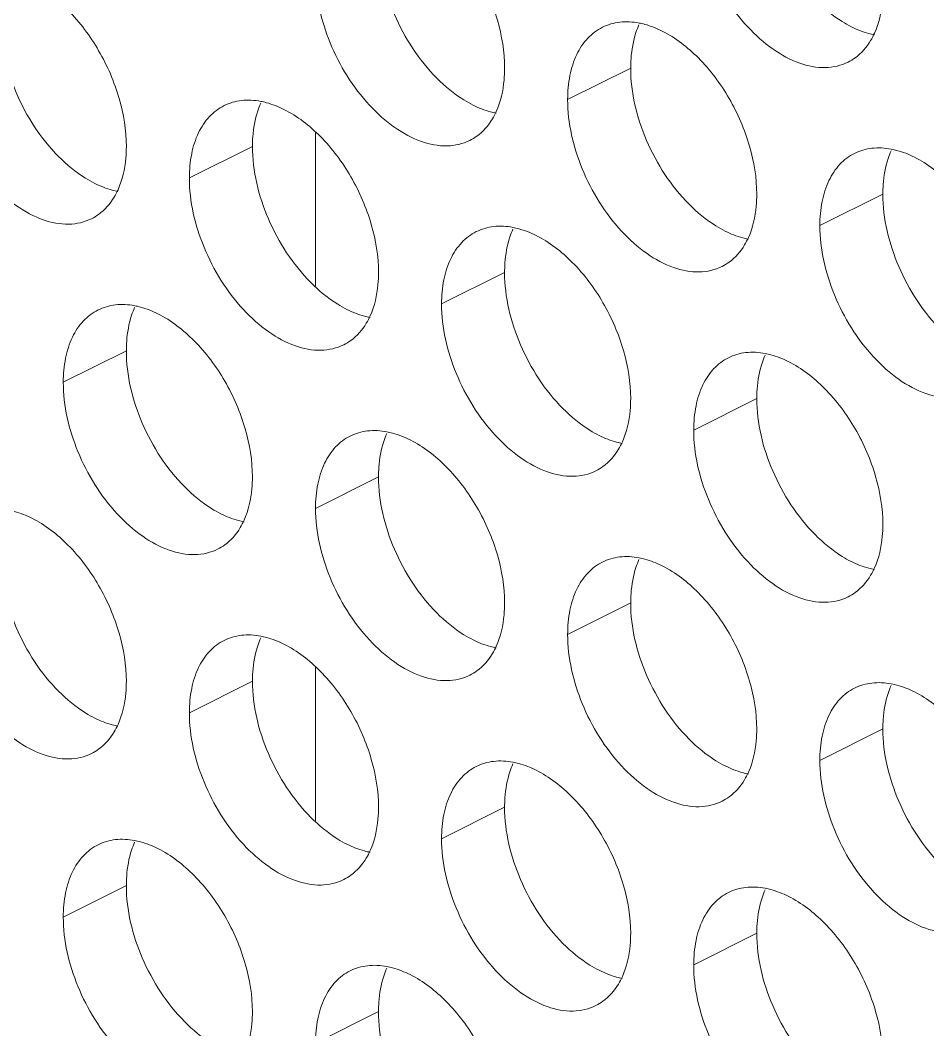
# Model space of a CAD drawing. Header units: millimetres. Extents: x 0 to 2524, y 0 to 1785.
# Drawn here: x 1816.08 to 1824.22, y 838.28 to 847.34 of the extents above; entities that cross this region are included whole.
import ezdxf

# ---------------------------------------------------------------- set-up
doc = ezdxf.new("R2010")
doc.units = ezdxf.units.MM
doc.header["$LTSCALE"] = 0.1
doc.layers.add('标注', color=251, linetype='Continuous', lineweight=9)

msp = doc.modelspace()

# ---------------------------------------------------------------- linework, layer by layer
at = {"layer": '标注'}
for p, q in [((1821.5588, 846.9113), (1820.9931, 846.6285)), ((1818.7303, 844.9552), (1818.7303, 846.3302)), ((1818.1647, 846.2084), (1817.599, 845.9255)), ((1823.8215, 845.7799), (1823.2558, 845.4971)), ((1820.4274, 845.077), (1819.8617, 844.7942)), ((1817.0333, 844.3741), (1816.4676, 844.0912)), ((1822.6901, 843.9456), (1822.1245, 843.6628)), ((1819.296, 843.2427), (1818.7303, 842.9598)), ((1821.5588, 842.1113), (1820.9931, 841.8285)), ((1818.7303, 840.1552), (1818.7303, 841.5302)), ((1818.1647, 841.4084), (1817.599, 841.1255)), ((1823.8215, 840.9799), (1823.2558, 840.6971)), ((1820.4274, 840.277), (1819.8617, 839.9942)), ((1817.0333, 839.5741), (1816.4676, 839.2912)), ((1822.6901, 839.1456), (1822.1245, 838.8628)), ((1819.296, 838.4427), (1818.7303, 838.1598))]:
    msp.add_line(p, q, dxfattribs=at)
for centre, radius, start, end in [((1822.3033, 847.0002), 0.734, 155.87957, 161.78032), ((1823.3072, 847.3708), 0.4532, 296.52559, 305.90341), ((1818.9092, 846.2973), 0.734, 155.87957, 161.78032), ((1819.9131, 846.6679), 0.4532, 296.52559, 305.90341), ((1824.566, 845.8689), 0.734, 155.87957, 161.78032), ((1816.519, 845.9649), 0.4532, 296.52559, 305.90341), ((1821.1719, 845.1659), 0.734, 155.87957, 161.78032), ((1822.1758, 845.5365), 0.4532, 296.52559, 305.90341), ((1817.7778, 844.463), 0.734, 155.87957, 161.78032), ((1818.7817, 844.8335), 0.4532, 296.52559, 305.90341), ((1823.4347, 844.0346), 0.734, 155.87957, 161.78032), ((1820.0405, 843.3316), 0.734, 155.87957, 161.78032), ((1821.0445, 843.7022), 0.4532, 296.52559, 305.90341), ((1817.6503, 842.9992), 0.4532, 296.52559, 305.90341), ((1822.3033, 842.2002), 0.734, 155.87957, 161.78032), ((1823.3072, 842.5708), 0.4532, 296.52559, 305.90341), ((1818.9092, 841.4973), 0.734, 155.87957, 161.78032), ((1819.9131, 841.8679), 0.4532, 296.52559, 305.90341), ((1824.566, 841.0689), 0.734, 155.87957, 161.78032), ((1816.519, 841.1649), 0.4532, 296.52559, 305.90341), ((1821.1719, 840.3659), 0.734, 155.87957, 161.78032), ((1822.1758, 840.7365), 0.4532, 296.52559, 305.90341), ((1817.7778, 839.663), 0.734, 155.87957, 161.78032), ((1818.7817, 840.0335), 0.4532, 296.52559, 305.90341), ((1823.4347, 839.2346), 0.734, 155.87957, 161.78032), ((1820.0405, 838.5316), 0.734, 155.87957, 161.78032), ((1821.0445, 838.9022), 0.4532, 296.52559, 305.90341)]:
    msp.add_arc(centre, radius, start, end, dxfattribs=at)
for points, knots in [([(1823.5096, 846.9653), (1823.447, 846.934), (1823.2971, 846.9001), (1823.0593, 846.9478), (1822.8209, 847.0785), (1822.5131, 847.356), (1822.2271, 847.8187), (1822.1245, 848.2511), (1822.1245, 848.4628)], [0, 0, 0, 0, 0.090718, 0.191742, 0.308104, 0.439279, 0.725532, 1, 1, 1, 1]), ([(1819.5789, 848.3748), (1819.6995, 848.3145), (1819.9301, 848.1341), (1820.1963, 847.7761), (1820.3774, 847.3573), (1820.4274, 847.0563), (1820.4274, 846.9113)], [0, 0, 0, 0, 0.229676, 0.488215, 0.753207, 1, 1, 1, 1]), ([(1819.8198, 846.8207), (1819.6583, 846.9834), (1819.4073, 847.3706), (1819.296, 847.8212), (1819.296, 848.0427)], [0, 0, 0, 0, 0.508684, 1, 1, 1, 1]), ([(1820.1155, 846.2623), (1820.0529, 846.2311), (1819.903, 846.1971), (1819.6652, 846.2449), (1819.4268, 846.3755), (1819.119, 846.6531), (1818.833, 847.1158), (1818.7303, 847.5482), (1818.7303, 847.7598)], [0, 0, 0, 0, 0.090718, 0.191742, 0.308104, 0.439279, 0.725532, 1, 1, 1, 1]), ([(1816.1848, 847.6719), (1816.3054, 847.6115), (1816.5359, 847.4312), (1816.8021, 847.0731), (1816.9833, 846.6544), (1817.0333, 846.3533), (1817.0333, 846.2084)], [0, 0, 0, 0, 0.229676, 0.488215, 0.753207, 1, 1, 1, 1]), ([(1823.8215, 847.6143), (1823.8215, 847.5786), (1823.8158, 847.4464), (1823.7866, 847.3138), (1823.7469, 847.2254)], [0, 0, 0, 0, 0.268874, 1, 1, 1, 1]), ([(1823.5387, 847.2821), (1823.5103, 847.2963), (1823.3923, 847.3628), (1823.2868, 847.4502), (1823.214, 847.5236)], [0, 0, 0, 0, 0.235002, 1, 1, 1, 1]), ([(1816.4257, 846.1177), (1816.2642, 846.2805), (1816.0132, 846.6676), (1815.9019, 847.1182), (1815.9019, 847.3397)], [0, 0, 0, 0, 0.508684, 1, 1, 1, 1]), ([(1821.305, 847.2775), (1821.3533, 847.3016), (1821.4634, 847.3333), (1821.5771, 847.3265), (1821.6339, 847.3156)], [0, 0, 0, 0, 0.482538, 1, 1, 1, 1]), ([(1821.6339, 847.3156), (1821.6511, 847.3123), (1821.7227, 847.2957), (1821.7916, 847.2684), (1821.8416, 847.2434)], [0, 0, 0, 0, 0.238696, 1, 1, 1, 1]), ([(1823.7464, 847.21), (1823.7292, 847.2132), (1823.6576, 847.2299), (1823.5887, 847.2571), (1823.5387, 847.2821)], [0, 0, 0, 0, 0.238696, 1, 1, 1, 1]), ([(1820.9931, 846.6285), (1820.9931, 846.7013), (1821.0051, 846.8403), (1821.0641, 847.0304), (1821.1635, 847.1826), (1821.2561, 847.2531), (1821.305, 847.2775)], [0, 0, 0, 0, 0.289235, 0.54966, 0.782932, 1, 1, 1, 1]), ([(1821.5588, 846.9113), (1821.5588, 846.9397), (1821.5625, 847.0472), (1821.5813, 847.1546), (1821.6061, 847.2297)], [0, 0, 0, 0, 0.264225, 1, 1, 1, 1]), ([(1821.8416, 847.2434), (1821.9623, 847.1831), (1822.1928, 847.0028), (1822.459, 846.6447), (1822.6401, 846.226), (1822.6901, 845.9249), (1822.6901, 845.7799)], [0, 0, 0, 0, 0.229676, 0.488215, 0.753207, 1, 1, 1, 1]), ([(1823.7469, 847.2254), (1823.7366, 847.2025), (1823.6933, 847.1185), (1823.6292, 847.0444), (1823.573, 847.0037)], [0, 0, 0, 0, 0.265525, 1, 1, 1, 1]), ([(1816.7214, 845.5594), (1816.6588, 845.5282), (1816.5089, 845.4942), (1816.2711, 845.542), (1816.0326, 845.6726), (1815.7249, 845.9501), (1815.4388, 846.4128), (1815.3362, 846.8452), (1815.3362, 847.0569)], [0, 0, 0, 0, 0.090718, 0.191742, 0.308104, 0.439279, 0.725532, 1, 1, 1, 1]), ([(1820.4274, 846.9113), (1820.4274, 846.8757), (1820.4217, 846.7434), (1820.3925, 846.6108), (1820.3528, 846.5224)], [0, 0, 0, 0, 0.268874, 1, 1, 1, 1]), ([(1822.0826, 845.6893), (1821.921, 845.8521), (1821.67, 846.2392), (1821.5588, 846.6898), (1821.5588, 846.9113)], [0, 0, 0, 0, 0.508684, 1, 1, 1, 1]), ([(1820.1446, 846.5792), (1820.1161, 846.5934), (1819.9982, 846.6599), (1819.8927, 846.7472), (1819.8198, 846.8207)], [0, 0, 0, 0, 0.235002, 1, 1, 1, 1]), ([(1817.599, 845.9255), (1817.599, 845.9984), (1817.611, 846.1373), (1817.67, 846.3275), (1817.7694, 846.4797), (1817.862, 846.5501), (1817.9109, 846.5745)], [0, 0, 0, 0, 0.289235, 0.54966, 0.782932, 1, 1, 1, 1]), ([(1817.9109, 846.5745), (1817.9592, 846.5986), (1818.0693, 846.6304), (1818.1829, 846.6236), (1818.2398, 846.6127)], [0, 0, 0, 0, 0.482538, 1, 1, 1, 1]), ([(1818.2398, 846.6127), (1818.257, 846.6094), (1818.3286, 846.5928), (1818.3975, 846.5655), (1818.4475, 846.5405)], [0, 0, 0, 0, 0.238696, 1, 1, 1, 1]), ([(1820.3523, 846.507), (1820.335, 846.5103), (1820.2635, 846.5269), (1820.1946, 846.5542), (1820.1446, 846.5792)], [0, 0, 0, 0, 0.238696, 1, 1, 1, 1]), ([(1822.3782, 845.131), (1822.3156, 845.0997), (1822.1657, 845.0658), (1821.9279, 845.1135), (1821.6895, 845.2442), (1821.3817, 845.5217), (1821.0957, 845.9844), (1820.9931, 846.4168), (1820.9931, 846.6285)], [0, 0, 0, 0, 0.090718, 0.191742, 0.308104, 0.439279, 0.725532, 1, 1, 1, 1]), ([(1818.1647, 846.2084), (1818.1647, 846.2368), (1818.1684, 846.3442), (1818.1872, 846.4517), (1818.212, 846.5268)], [0, 0, 0, 0, 0.264225, 1, 1, 1, 1]), ([(1818.4475, 846.5405), (1818.5682, 846.4802), (1818.7987, 846.2998), (1819.0649, 845.9417), (1819.246, 845.523), (1819.296, 845.2219), (1819.296, 845.077)], [0, 0, 0, 0, 0.229676, 0.488215, 0.753207, 1, 1, 1, 1]), ([(1820.3528, 846.5224), (1820.3425, 846.4996), (1820.2992, 846.4156), (1820.2351, 846.3414), (1820.1789, 846.3007)], [0, 0, 0, 0, 0.265525, 1, 1, 1, 1]), ([(1817.0333, 846.2084), (1817.0333, 846.1727), (1817.0276, 846.0405), (1816.9984, 845.9079), (1816.9587, 845.8195)], [0, 0, 0, 0, 0.268874, 1, 1, 1, 1]), ([(1818.6885, 844.9863), (1818.5269, 845.1491), (1818.2759, 845.5363), (1818.1647, 845.9869), (1818.1647, 846.2084)], [0, 0, 0, 0, 0.508684, 1, 1, 1, 1]), ([(1823.5677, 846.1461), (1823.6161, 846.1702), (1823.7261, 846.2019), (1823.8398, 846.1951), (1823.8967, 846.1842)], [0, 0, 0, 0, 0.482538, 1, 1, 1, 1]), ([(1816.7504, 845.8762), (1816.722, 845.8905), (1816.6041, 845.957), (1816.4986, 846.0443), (1816.4257, 846.1177)], [0, 0, 0, 0, 0.235002, 1, 1, 1, 1]), ([(1823.2558, 845.4971), (1823.2558, 845.57), (1823.2678, 845.7089), (1823.3269, 845.8991), (1823.4262, 846.0513), (1823.5188, 846.1217), (1823.5677, 846.1461)], [0, 0, 0, 0, 0.289235, 0.54966, 0.782932, 1, 1, 1, 1]), ([(1823.8967, 846.1842), (1823.9139, 846.181), (1823.9855, 846.1643), (1824.0544, 846.1371), (1824.1044, 846.1121)], [0, 0, 0, 0, 0.238696, 1, 1, 1, 1]), ([(1824.1044, 846.1121), (1824.225, 846.0517), (1824.4555, 845.8714), (1824.7217, 845.5133), (1824.9029, 845.0946), (1824.9529, 844.7935), (1824.9529, 844.6486)], [0, 0, 0, 0, 0.229676, 0.488215, 0.753207, 1, 1, 1, 1]), ([(1823.8215, 845.7799), (1823.8215, 845.8084), (1823.8252, 845.9158), (1823.844, 846.0232), (1823.8689, 846.0984)], [0, 0, 0, 0, 0.264225, 1, 1, 1, 1]), ([(1818.9841, 844.428), (1818.9215, 844.3968), (1818.7716, 844.3628), (1818.5338, 844.4106), (1818.2954, 844.5412), (1817.9876, 844.8188), (1817.7016, 845.2815), (1817.599, 845.7139), (1817.599, 845.9255)], [0, 0, 0, 0, 0.090718, 0.191742, 0.308104, 0.439279, 0.725532, 1, 1, 1, 1]), ([(1816.9581, 845.8041), (1816.9409, 845.8074), (1816.8694, 845.824), (1816.8004, 845.8512), (1816.7504, 845.8762)], [0, 0, 0, 0, 0.238696, 1, 1, 1, 1]), ([(1816.9587, 845.8195), (1816.9484, 845.7966), (1816.9051, 845.7126), (1816.841, 845.6385), (1816.7848, 845.5978)], [0, 0, 0, 0, 0.265525, 1, 1, 1, 1]), ([(1822.6901, 845.7799), (1822.6901, 845.7443), (1822.6845, 845.6121), (1822.6552, 845.4794), (1822.6155, 845.3911)], [0, 0, 0, 0, 0.268874, 1, 1, 1, 1]), ([(1824.3453, 844.5579), (1824.1838, 844.7207), (1823.9328, 845.1078), (1823.8215, 845.5584), (1823.8215, 845.7799)], [0, 0, 0, 0, 0.508684, 1, 1, 1, 1]), ([(1822.4073, 845.4478), (1822.3789, 845.462), (1822.261, 845.5285), (1822.1555, 845.6159), (1822.0826, 845.6893)], [0, 0, 0, 0, 0.235002, 1, 1, 1, 1]), ([(1820.1736, 845.4431), (1820.2219, 845.4672), (1820.332, 845.499), (1820.4457, 845.4922), (1820.5026, 845.4813)], [0, 0, 0, 0, 0.482538, 1, 1, 1, 1]), ([(1820.5026, 845.4813), (1820.5198, 845.478), (1820.5913, 845.4614), (1820.6602, 845.4341), (1820.7102, 845.4091)], [0, 0, 0, 0, 0.238696, 1, 1, 1, 1]), ([(1824.641, 843.9996), (1824.5784, 843.9684), (1824.4285, 843.9344), (1824.1907, 843.9822), (1823.9522, 844.1128), (1823.6445, 844.3903), (1823.3584, 844.853), (1823.2558, 845.2854), (1823.2558, 845.4971)], [0, 0, 0, 0, 0.090718, 0.191742, 0.308104, 0.439279, 0.725532, 1, 1, 1, 1]), ([(1819.8617, 844.7942), (1819.8617, 844.867), (1819.8737, 845.0059), (1819.9328, 845.1961), (1820.0321, 845.3483), (1820.1247, 845.4187), (1820.1736, 845.4431)], [0, 0, 0, 0, 0.289235, 0.54966, 0.782932, 1, 1, 1, 1]), ([(1820.4274, 845.077), (1820.4274, 845.1054), (1820.4311, 845.2129), (1820.4499, 845.3203), (1820.4747, 845.3954)], [0, 0, 0, 0, 0.264225, 1, 1, 1, 1]), ([(1820.7102, 845.4091), (1820.8309, 845.3488), (1821.0614, 845.1684), (1821.3276, 844.8104), (1821.5088, 844.3916), (1821.5588, 844.0906), (1821.5588, 843.9456)], [0, 0, 0, 0, 0.229676, 0.488215, 0.753207, 1, 1, 1, 1]), ([(1822.615, 845.3756), (1822.5978, 845.3789), (1822.5262, 845.3955), (1822.4573, 845.4228), (1822.4073, 845.4478)], [0, 0, 0, 0, 0.238696, 1, 1, 1, 1]), ([(1822.6155, 845.3911), (1822.6052, 845.3682), (1822.562, 845.2842), (1822.4978, 845.2101), (1822.4416, 845.1694)], [0, 0, 0, 0, 0.265525, 1, 1, 1, 1]), ([(1819.296, 845.077), (1819.296, 845.0414), (1819.2903, 844.9091), (1819.2611, 844.7765), (1819.2214, 844.6881)], [0, 0, 0, 0, 0.268874, 1, 1, 1, 1]), ([(1820.9512, 843.855), (1820.7896, 844.0177), (1820.5386, 844.4049), (1820.4274, 844.8555), (1820.4274, 845.077)], [0, 0, 0, 0, 0.508684, 1, 1, 1, 1]), ([(1819.0132, 844.7449), (1818.9848, 844.7591), (1818.8668, 844.8256), (1818.7614, 844.9129), (1818.6885, 844.9863)], [0, 0, 0, 0, 0.235002, 1, 1, 1, 1]), ([(1816.7795, 844.7402), (1816.8278, 844.7643), (1816.9379, 844.7961), (1817.0516, 844.7892), (1817.1084, 844.7784)], [0, 0, 0, 0, 0.482538, 1, 1, 1, 1]), ([(1817.1084, 844.7784), (1817.1257, 844.7751), (1817.1972, 844.7585), (1817.2661, 844.7312), (1817.3161, 844.7062)], [0, 0, 0, 0, 0.238696, 1, 1, 1, 1]), ([(1819.2209, 844.6727), (1819.2037, 844.676), (1819.1321, 844.6926), (1819.0632, 844.7199), (1819.0132, 844.7449)], [0, 0, 0, 0, 0.238696, 1, 1, 1, 1]), ([(1821.2469, 843.2966), (1821.1843, 843.2654), (1821.0343, 843.2314), (1820.7965, 843.2792), (1820.5581, 843.4098), (1820.2503, 843.6874), (1819.9643, 844.1501), (1819.8617, 844.5825), (1819.8617, 844.7942)], [0, 0, 0, 0, 0.090718, 0.191742, 0.308104, 0.439279, 0.725532, 1, 1, 1, 1]), ([(1816.4676, 844.0912), (1816.4676, 844.1641), (1816.4796, 844.303), (1816.5386, 844.4932), (1816.638, 844.6454), (1816.7306, 844.7158), (1816.7795, 844.7402)], [0, 0, 0, 0, 0.289235, 0.54966, 0.782932, 1, 1, 1, 1]), ([(1817.0333, 844.3741), (1817.0333, 844.4025), (1817.037, 844.5099), (1817.0558, 844.6173), (1817.0806, 844.6925)], [0, 0, 0, 0, 0.264225, 1, 1, 1, 1]), ([(1817.3161, 844.7062), (1817.4368, 844.6459), (1817.6673, 844.4655), (1817.9335, 844.1074), (1818.1146, 843.6887), (1818.1647, 843.3876), (1818.1647, 843.2427)], [0, 0, 0, 0, 0.229676, 0.488215, 0.753207, 1, 1, 1, 1]), ([(1819.2214, 844.6881), (1819.2111, 844.6652), (1819.1679, 844.5813), (1819.1037, 844.5071), (1819.0475, 844.4664)], [0, 0, 0, 0, 0.265525, 1, 1, 1, 1]), ([(1817.5571, 843.152), (1817.3955, 843.3148), (1817.1445, 843.702), (1817.0333, 844.1525), (1817.0333, 844.3741)], [0, 0, 0, 0, 0.508684, 1, 1, 1, 1]), ([(1822.1245, 843.6628), (1822.1245, 843.7356), (1822.1365, 843.8746), (1822.1955, 844.0647), (1822.2949, 844.217), (1822.3874, 844.2874), (1822.4364, 844.3118)], [0, 0, 0, 0, 0.289235, 0.54966, 0.782932, 1, 1, 1, 1]), ([(1822.4364, 844.3118), (1822.4847, 844.3359), (1822.5948, 844.3676), (1822.7084, 844.3608), (1822.7653, 844.3499)], [0, 0, 0, 0, 0.482538, 1, 1, 1, 1]), ([(1822.7653, 844.3499), (1822.7825, 844.3466), (1822.8541, 844.33), (1822.923, 844.3028), (1822.973, 844.2778)], [0, 0, 0, 0, 0.238696, 1, 1, 1, 1]), ([(1822.6901, 843.9456), (1822.6901, 843.974), (1822.6938, 844.0815), (1822.7126, 844.1889), (1822.7375, 844.264)], [0, 0, 0, 0, 0.264225, 1, 1, 1, 1]), ([(1822.973, 844.2778), (1823.0936, 844.2174), (1823.3242, 844.0371), (1823.5904, 843.679), (1823.7715, 843.2603), (1823.8215, 842.9592), (1823.8215, 842.8143)], [0, 0, 0, 0, 0.229676, 0.488215, 0.753207, 1, 1, 1, 1]), ([(1817.8528, 842.5937), (1817.7902, 842.5625), (1817.6402, 842.5285), (1817.4024, 842.5763), (1817.164, 842.7069), (1816.8562, 842.9845), (1816.5702, 843.4472), (1816.4676, 843.8796), (1816.4676, 844.0912)], [0, 0, 0, 0, 0.090718, 0.191742, 0.308104, 0.439279, 0.725532, 1, 1, 1, 1]), ([(1821.5588, 843.9456), (1821.5588, 843.91), (1821.5531, 843.7778), (1821.5239, 843.6451), (1821.4842, 843.5568)], [0, 0, 0, 0, 0.268874, 1, 1, 1, 1]), ([(1823.214, 842.7236), (1823.0524, 842.8864), (1822.8014, 843.2735), (1822.6901, 843.7241), (1822.6901, 843.9456)], [0, 0, 0, 0, 0.508684, 1, 1, 1, 1]), ([(1821.2759, 843.6135), (1821.2475, 843.6277), (1821.1296, 843.6942), (1821.0241, 843.7816), (1820.9512, 843.855)], [0, 0, 0, 0, 0.235002, 1, 1, 1, 1]), ([(1819.0423, 843.6088), (1819.0906, 843.6329), (1819.2006, 843.6647), (1819.3143, 843.6579), (1819.3712, 843.647)], [0, 0, 0, 0, 0.482538, 1, 1, 1, 1]), ([(1823.5096, 842.1653), (1823.447, 842.134), (1823.2971, 842.1001), (1823.0593, 842.1478), (1822.8209, 842.2785), (1822.5131, 842.556), (1822.2271, 843.0187), (1822.1245, 843.4511), (1822.1245, 843.6628)], [0, 0, 0, 0, 0.090718, 0.191742, 0.308104, 0.439279, 0.725532, 1, 1, 1, 1]), ([(1818.7303, 842.9598), (1818.7303, 843.0327), (1818.7424, 843.1716), (1818.8014, 843.3618), (1818.9008, 843.514), (1818.9933, 843.5844), (1819.0423, 843.6088)], [0, 0, 0, 0, 0.289235, 0.54966, 0.782932, 1, 1, 1, 1]), ([(1819.3712, 843.647), (1819.3884, 843.6437), (1819.46, 843.6271), (1819.5289, 843.5998), (1819.5789, 843.5748)], [0, 0, 0, 0, 0.238696, 1, 1, 1, 1]), ([(1819.5789, 843.5748), (1819.6995, 843.5145), (1819.9301, 843.3341), (1820.1963, 842.9761), (1820.3774, 842.5573), (1820.4274, 842.2563), (1820.4274, 842.1113)], [0, 0, 0, 0, 0.229676, 0.488215, 0.753207, 1, 1, 1, 1]), ([(1821.4836, 843.5413), (1821.4664, 843.5446), (1821.3948, 843.5612), (1821.3259, 843.5885), (1821.2759, 843.6135)], [0, 0, 0, 0, 0.238696, 1, 1, 1, 1]), ([(1819.296, 843.2427), (1819.296, 843.2711), (1819.2997, 843.3786), (1819.3185, 843.486), (1819.3434, 843.5611)], [0, 0, 0, 0, 0.264225, 1, 1, 1, 1]), ([(1821.4842, 843.5568), (1821.4739, 843.5339), (1821.4306, 843.4499), (1821.3665, 843.3758), (1821.3102, 843.335)], [0, 0, 0, 0, 0.265525, 1, 1, 1, 1]), ([(1818.1647, 843.2427), (1818.1647, 843.2071), (1818.159, 843.0748), (1818.1297, 842.9422), (1818.09, 842.8538)], [0, 0, 0, 0, 0.268874, 1, 1, 1, 1]), ([(1819.8198, 842.0207), (1819.6583, 842.1834), (1819.4073, 842.5706), (1819.296, 843.0212), (1819.296, 843.2427)], [0, 0, 0, 0, 0.508684, 1, 1, 1, 1]), ([(1817.8818, 842.9106), (1817.8534, 842.9248), (1817.7355, 842.9913), (1817.63, 843.0786), (1817.5571, 843.152)], [0, 0, 0, 0, 0.235002, 1, 1, 1, 1]), ([(1815.9771, 842.944), (1815.9943, 842.9408), (1816.0659, 842.9241), (1816.1348, 842.8969), (1816.1848, 842.8719)], [0, 0, 0, 0, 0.238696, 1, 1, 1, 1]), ([(1820.1155, 841.4623), (1820.0529, 841.4311), (1819.903, 841.3971), (1819.6652, 841.4449), (1819.4268, 841.5755), (1819.119, 841.8531), (1818.833, 842.3158), (1818.7303, 842.7482), (1818.7303, 842.9598)], [0, 0, 0, 0, 0.090718, 0.191742, 0.308104, 0.439279, 0.725532, 1, 1, 1, 1]), ([(1816.1848, 842.8719), (1816.3054, 842.8115), (1816.5359, 842.6312), (1816.8021, 842.2731), (1816.9833, 841.8544), (1817.0333, 841.5533), (1817.0333, 841.4084)], [0, 0, 0, 0, 0.229676, 0.488215, 0.753207, 1, 1, 1, 1]), ([(1818.0895, 842.8384), (1818.0723, 842.8417), (1818.0007, 842.8583), (1817.9318, 842.8856), (1817.8818, 842.9106)], [0, 0, 0, 0, 0.238696, 1, 1, 1, 1]), ([(1818.09, 842.8538), (1818.0798, 842.8309), (1818.0365, 842.7469), (1817.9724, 842.6728), (1817.9161, 842.6321)], [0, 0, 0, 0, 0.265525, 1, 1, 1, 1]), ([(1823.8215, 842.8143), (1823.8215, 842.7786), (1823.8158, 842.6464), (1823.7866, 842.5138), (1823.7469, 842.4254)], [0, 0, 0, 0, 0.268874, 1, 1, 1, 1]), ([(1823.5387, 842.4821), (1823.5103, 842.4963), (1823.3923, 842.5628), (1823.2868, 842.6502), (1823.214, 842.7236)], [0, 0, 0, 0, 0.235002, 1, 1, 1, 1]), ([(1816.4257, 841.3177), (1816.2642, 841.4805), (1816.0132, 841.8676), (1815.9019, 842.3182), (1815.9019, 842.5397)], [0, 0, 0, 0, 0.508684, 1, 1, 1, 1]), ([(1821.305, 842.4775), (1821.3533, 842.5016), (1821.4634, 842.5333), (1821.5771, 842.5265), (1821.6339, 842.5156)], [0, 0, 0, 0, 0.482538, 1, 1, 1, 1]), ([(1821.6339, 842.5156), (1821.6511, 842.5123), (1821.7227, 842.4957), (1821.7916, 842.4684), (1821.8416, 842.4434)], [0, 0, 0, 0, 0.238696, 1, 1, 1, 1]), ([(1823.7464, 842.41), (1823.7292, 842.4132), (1823.6576, 842.4299), (1823.5887, 842.4571), (1823.5387, 842.4821)], [0, 0, 0, 0, 0.238696, 1, 1, 1, 1]), ([(1820.9931, 841.8285), (1820.9931, 841.9013), (1821.0051, 842.0403), (1821.0641, 842.2304), (1821.1635, 842.3826), (1821.2561, 842.4531), (1821.305, 842.4775)], [0, 0, 0, 0, 0.289235, 0.54966, 0.782932, 1, 1, 1, 1]), ([(1821.5588, 842.1113), (1821.5588, 842.1397), (1821.5625, 842.2472), (1821.5813, 842.3546), (1821.6061, 842.4297)], [0, 0, 0, 0, 0.264225, 1, 1, 1, 1]), ([(1821.8416, 842.4434), (1821.9623, 842.3831), (1822.1928, 842.2028), (1822.459, 841.8447), (1822.6401, 841.426), (1822.6901, 841.1249), (1822.6901, 840.9799)], [0, 0, 0, 0, 0.229676, 0.488215, 0.753207, 1, 1, 1, 1]), ([(1823.7469, 842.4254), (1823.7366, 842.4025), (1823.6933, 842.3185), (1823.6292, 842.2444), (1823.573, 842.2037)], [0, 0, 0, 0, 0.265525, 1, 1, 1, 1]), ([(1816.7214, 840.7594), (1816.6588, 840.7282), (1816.5089, 840.6942), (1816.2711, 840.742), (1816.0326, 840.8726), (1815.7249, 841.1501), (1815.4388, 841.6128), (1815.3362, 842.0452), (1815.3362, 842.2569)], [0, 0, 0, 0, 0.090718, 0.191742, 0.308104, 0.439279, 0.725532, 1, 1, 1, 1]), ([(1820.4274, 842.1113), (1820.4274, 842.0757), (1820.4217, 841.9434), (1820.3925, 841.8108), (1820.3528, 841.7224)], [0, 0, 0, 0, 0.268874, 1, 1, 1, 1]), ([(1822.0826, 840.8893), (1821.921, 841.0521), (1821.67, 841.4392), (1821.5588, 841.8898), (1821.5588, 842.1113)], [0, 0, 0, 0, 0.508684, 1, 1, 1, 1]), ([(1820.1446, 841.7792), (1820.1161, 841.7934), (1819.9982, 841.8599), (1819.8927, 841.9472), (1819.8198, 842.0207)], [0, 0, 0, 0, 0.235002, 1, 1, 1, 1]), ([(1817.599, 841.1255), (1817.599, 841.1984), (1817.611, 841.3373), (1817.67, 841.5275), (1817.7694, 841.6797), (1817.862, 841.7501), (1817.9109, 841.7745)], [0, 0, 0, 0, 0.289235, 0.54966, 0.782932, 1, 1, 1, 1]), ([(1817.9109, 841.7745), (1817.9592, 841.7986), (1818.0693, 841.8304), (1818.1829, 841.8236), (1818.2398, 841.8127)], [0, 0, 0, 0, 0.482538, 1, 1, 1, 1]), ([(1818.2398, 841.8127), (1818.257, 841.8094), (1818.3286, 841.7928), (1818.3975, 841.7655), (1818.4475, 841.7405)], [0, 0, 0, 0, 0.238696, 1, 1, 1, 1]), ([(1820.3523, 841.707), (1820.335, 841.7103), (1820.2635, 841.7269), (1820.1946, 841.7542), (1820.1446, 841.7792)], [0, 0, 0, 0, 0.238696, 1, 1, 1, 1]), ([(1822.3782, 840.331), (1822.3156, 840.2997), (1822.1657, 840.2658), (1821.9279, 840.3135), (1821.6895, 840.4442), (1821.3817, 840.7217), (1821.0957, 841.1844), (1820.9931, 841.6168), (1820.9931, 841.8285)], [0, 0, 0, 0, 0.090718, 0.191742, 0.308104, 0.439279, 0.725532, 1, 1, 1, 1]), ([(1818.1647, 841.4084), (1818.1647, 841.4368), (1818.1684, 841.5442), (1818.1872, 841.6517), (1818.212, 841.7268)], [0, 0, 0, 0, 0.264225, 1, 1, 1, 1]), ([(1818.4475, 841.7405), (1818.5682, 841.6802), (1818.7987, 841.4998), (1819.0649, 841.1417), (1819.246, 840.723), (1819.296, 840.4219), (1819.296, 840.277)], [0, 0, 0, 0, 0.229676, 0.488215, 0.753207, 1, 1, 1, 1]), ([(1820.3528, 841.7224), (1820.3425, 841.6996), (1820.2992, 841.6156), (1820.2351, 841.5414), (1820.1789, 841.5007)], [0, 0, 0, 0, 0.265525, 1, 1, 1, 1]), ([(1817.0333, 841.4084), (1817.0333, 841.3727), (1817.0276, 841.2405), (1816.9984, 841.1079), (1816.9587, 841.0195)], [0, 0, 0, 0, 0.268874, 1, 1, 1, 1]), ([(1818.6885, 840.1863), (1818.5269, 840.3491), (1818.2759, 840.7363), (1818.1647, 841.1869), (1818.1647, 841.4084)], [0, 0, 0, 0, 0.508684, 1, 1, 1, 1]), ([(1823.5677, 841.3461), (1823.6161, 841.3702), (1823.7261, 841.4019), (1823.8398, 841.3951), (1823.8967, 841.3842)], [0, 0, 0, 0, 0.482538, 1, 1, 1, 1]), ([(1816.7504, 841.0762), (1816.722, 841.0905), (1816.6041, 841.157), (1816.4986, 841.2443), (1816.4257, 841.3177)], [0, 0, 0, 0, 0.235002, 1, 1, 1, 1]), ([(1823.2558, 840.6971), (1823.2558, 840.77), (1823.2678, 840.9089), (1823.3269, 841.0991), (1823.4262, 841.2513), (1823.5188, 841.3217), (1823.5677, 841.3461)], [0, 0, 0, 0, 0.289235, 0.54966, 0.782932, 1, 1, 1, 1]), ([(1823.8967, 841.3842), (1823.9139, 841.381), (1823.9855, 841.3643), (1824.0544, 841.3371), (1824.1044, 841.3121)], [0, 0, 0, 0, 0.238696, 1, 1, 1, 1]), ([(1824.1044, 841.3121), (1824.225, 841.2517), (1824.4555, 841.0714), (1824.7217, 840.7133), (1824.9029, 840.2946), (1824.9529, 839.9935), (1824.9529, 839.8486)], [0, 0, 0, 0, 0.229676, 0.488215, 0.753207, 1, 1, 1, 1]), ([(1823.8215, 840.9799), (1823.8215, 841.0084), (1823.8252, 841.1158), (1823.844, 841.2232), (1823.8689, 841.2984)], [0, 0, 0, 0, 0.264225, 1, 1, 1, 1]), ([(1818.9841, 839.628), (1818.9215, 839.5968), (1818.7716, 839.5628), (1818.5338, 839.6106), (1818.2954, 839.7412), (1817.9876, 840.0188), (1817.7016, 840.4815), (1817.599, 840.9139), (1817.599, 841.1255)], [0, 0, 0, 0, 0.090718, 0.191742, 0.308104, 0.439279, 0.725532, 1, 1, 1, 1]), ([(1816.9581, 841.0041), (1816.9409, 841.0074), (1816.8694, 841.024), (1816.8004, 841.0512), (1816.7504, 841.0762)], [0, 0, 0, 0, 0.238696, 1, 1, 1, 1]), ([(1816.9587, 841.0195), (1816.9484, 840.9966), (1816.9051, 840.9126), (1816.841, 840.8385), (1816.7848, 840.7978)], [0, 0, 0, 0, 0.265525, 1, 1, 1, 1]), ([(1822.6901, 840.9799), (1822.6901, 840.9443), (1822.6845, 840.8121), (1822.6552, 840.6794), (1822.6155, 840.5911)], [0, 0, 0, 0, 0.268874, 1, 1, 1, 1]), ([(1824.3453, 839.7579), (1824.1838, 839.9207), (1823.9328, 840.3078), (1823.8215, 840.7584), (1823.8215, 840.9799)], [0, 0, 0, 0, 0.508684, 1, 1, 1, 1]), ([(1822.4073, 840.6478), (1822.3789, 840.662), (1822.261, 840.7285), (1822.1555, 840.8159), (1822.0826, 840.8893)], [0, 0, 0, 0, 0.235002, 1, 1, 1, 1]), ([(1820.1736, 840.6431), (1820.2219, 840.6672), (1820.332, 840.699), (1820.4457, 840.6922), (1820.5026, 840.6813)], [0, 0, 0, 0, 0.482538, 1, 1, 1, 1]), ([(1820.5026, 840.6813), (1820.5198, 840.678), (1820.5913, 840.6614), (1820.6602, 840.6341), (1820.7102, 840.6091)], [0, 0, 0, 0, 0.238696, 1, 1, 1, 1]), ([(1824.641, 839.1996), (1824.5784, 839.1684), (1824.4285, 839.1344), (1824.1907, 839.1822), (1823.9522, 839.3128), (1823.6445, 839.5903), (1823.3584, 840.053), (1823.2558, 840.4854), (1823.2558, 840.6971)], [0, 0, 0, 0, 0.090718, 0.191742, 0.308104, 0.439279, 0.725532, 1, 1, 1, 1]), ([(1819.8617, 839.9942), (1819.8617, 840.067), (1819.8737, 840.2059), (1819.9328, 840.3961), (1820.0321, 840.5483), (1820.1247, 840.6187), (1820.1736, 840.6431)], [0, 0, 0, 0, 0.289235, 0.54966, 0.782932, 1, 1, 1, 1]), ([(1820.4274, 840.277), (1820.4274, 840.3054), (1820.4311, 840.4129), (1820.4499, 840.5203), (1820.4747, 840.5954)], [0, 0, 0, 0, 0.264225, 1, 1, 1, 1]), ([(1820.7102, 840.6091), (1820.8309, 840.5488), (1821.0614, 840.3684), (1821.3276, 840.0104), (1821.5088, 839.5916), (1821.5588, 839.2906), (1821.5588, 839.1456)], [0, 0, 0, 0, 0.229676, 0.488215, 0.753207, 1, 1, 1, 1]), ([(1822.615, 840.5756), (1822.5978, 840.5789), (1822.5262, 840.5955), (1822.4573, 840.6228), (1822.4073, 840.6478)], [0, 0, 0, 0, 0.238696, 1, 1, 1, 1]), ([(1822.6155, 840.5911), (1822.6052, 840.5682), (1822.562, 840.4842), (1822.4978, 840.4101), (1822.4416, 840.3694)], [0, 0, 0, 0, 0.265525, 1, 1, 1, 1]), ([(1819.296, 840.277), (1819.296, 840.2414), (1819.2903, 840.1091), (1819.2611, 839.9765), (1819.2214, 839.8881)], [0, 0, 0, 0, 0.268874, 1, 1, 1, 1]), ([(1820.9512, 839.055), (1820.7896, 839.2177), (1820.5386, 839.6049), (1820.4274, 840.0555), (1820.4274, 840.277)], [0, 0, 0, 0, 0.508684, 1, 1, 1, 1]), ([(1819.0132, 839.9449), (1818.9848, 839.9591), (1818.8668, 840.0256), (1818.7614, 840.1129), (1818.6885, 840.1863)], [0, 0, 0, 0, 0.235002, 1, 1, 1, 1]), ([(1816.7795, 839.9402), (1816.8278, 839.9643), (1816.9379, 839.9961), (1817.0516, 839.9892), (1817.1084, 839.9784)], [0, 0, 0, 0, 0.482538, 1, 1, 1, 1]), ([(1817.1084, 839.9784), (1817.1257, 839.9751), (1817.1972, 839.9585), (1817.2661, 839.9312), (1817.3161, 839.9062)], [0, 0, 0, 0, 0.238696, 1, 1, 1, 1]), ([(1819.2209, 839.8727), (1819.2037, 839.876), (1819.1321, 839.8926), (1819.0632, 839.9199), (1819.0132, 839.9449)], [0, 0, 0, 0, 0.238696, 1, 1, 1, 1]), ([(1821.2469, 838.4966), (1821.1843, 838.4654), (1821.0343, 838.4314), (1820.7965, 838.4792), (1820.5581, 838.6098), (1820.2503, 838.8874), (1819.9643, 839.3501), (1819.8617, 839.7825), (1819.8617, 839.9942)], [0, 0, 0, 0, 0.090718, 0.191742, 0.308104, 0.439279, 0.725532, 1, 1, 1, 1]), ([(1816.4676, 839.2912), (1816.4676, 839.3641), (1816.4796, 839.503), (1816.5386, 839.6932), (1816.638, 839.8454), (1816.7306, 839.9158), (1816.7795, 839.9402)], [0, 0, 0, 0, 0.289235, 0.54966, 0.782932, 1, 1, 1, 1]), ([(1817.0333, 839.5741), (1817.0333, 839.6025), (1817.037, 839.7099), (1817.0558, 839.8173), (1817.0806, 839.8925)], [0, 0, 0, 0, 0.264225, 1, 1, 1, 1]), ([(1817.3161, 839.9062), (1817.4368, 839.8459), (1817.6673, 839.6655), (1817.9335, 839.3074), (1818.1146, 838.8887), (1818.1647, 838.5876), (1818.1647, 838.4427)], [0, 0, 0, 0, 0.229676, 0.488215, 0.753207, 1, 1, 1, 1]), ([(1819.2214, 839.8881), (1819.2111, 839.8652), (1819.1679, 839.7813), (1819.1037, 839.7071), (1819.0475, 839.6664)], [0, 0, 0, 0, 0.265525, 1, 1, 1, 1]), ([(1817.5571, 838.352), (1817.3955, 838.5148), (1817.1445, 838.902), (1817.0333, 839.3525), (1817.0333, 839.5741)], [0, 0, 0, 0, 0.508684, 1, 1, 1, 1]), ([(1822.1245, 838.8628), (1822.1245, 838.9356), (1822.1365, 839.0746), (1822.1955, 839.2647), (1822.2949, 839.417), (1822.3874, 839.4874), (1822.4364, 839.5118)], [0, 0, 0, 0, 0.289235, 0.54966, 0.782932, 1, 1, 1, 1]), ([(1822.4364, 839.5118), (1822.4847, 839.5359), (1822.5948, 839.5676), (1822.7084, 839.5608), (1822.7653, 839.5499)], [0, 0, 0, 0, 0.482538, 1, 1, 1, 1]), ([(1822.7653, 839.5499), (1822.7825, 839.5466), (1822.8541, 839.53), (1822.923, 839.5028), (1822.973, 839.4778)], [0, 0, 0, 0, 0.238696, 1, 1, 1, 1]), ([(1822.6901, 839.1456), (1822.6901, 839.174), (1822.6938, 839.2815), (1822.7126, 839.3889), (1822.7375, 839.464)], [0, 0, 0, 0, 0.264225, 1, 1, 1, 1]), ([(1822.973, 839.4778), (1823.0936, 839.4174), (1823.3242, 839.2371), (1823.5904, 838.879), (1823.7715, 838.4603), (1823.8215, 838.1592), (1823.8215, 838.0143)], [0, 0, 0, 0, 0.229676, 0.488215, 0.753207, 1, 1, 1, 1]), ([(1817.8528, 837.7937), (1817.7902, 837.7625), (1817.6402, 837.7285), (1817.4024, 837.7763), (1817.164, 837.9069), (1816.8562, 838.1845), (1816.5702, 838.6472), (1816.4676, 839.0796), (1816.4676, 839.2912)], [0, 0, 0, 0, 0.090718, 0.191742, 0.308104, 0.439279, 0.725532, 1, 1, 1, 1]), ([(1821.5588, 839.1456), (1821.5588, 839.11), (1821.5531, 838.9778), (1821.5239, 838.8451), (1821.4842, 838.7568)], [0, 0, 0, 0, 0.268874, 1, 1, 1, 1]), ([(1823.214, 837.9236), (1823.0524, 838.0864), (1822.8014, 838.4735), (1822.6901, 838.9241), (1822.6901, 839.1456)], [0, 0, 0, 0, 0.508684, 1, 1, 1, 1]), ([(1821.2759, 838.8135), (1821.2475, 838.8277), (1821.1296, 838.8942), (1821.0241, 838.9816), (1820.9512, 839.055)], [0, 0, 0, 0, 0.235002, 1, 1, 1, 1]), ([(1819.0423, 838.8088), (1819.0906, 838.8329), (1819.2006, 838.8647), (1819.3143, 838.8579), (1819.3712, 838.847)], [0, 0, 0, 0, 0.482538, 1, 1, 1, 1]), ([(1823.5096, 837.3653), (1823.447, 837.334), (1823.2971, 837.3001), (1823.0593, 837.3478), (1822.8209, 837.4785), (1822.5131, 837.756), (1822.2271, 838.2187), (1822.1245, 838.6511), (1822.1245, 838.8628)], [0, 0, 0, 0, 0.090718, 0.191742, 0.308104, 0.439279, 0.725532, 1, 1, 1, 1]), ([(1818.7303, 838.1598), (1818.7303, 838.2327), (1818.7424, 838.3716), (1818.8014, 838.5618), (1818.9008, 838.714), (1818.9933, 838.7844), (1819.0423, 838.8088)], [0, 0, 0, 0, 0.289235, 0.54966, 0.782932, 1, 1, 1, 1]), ([(1819.3712, 838.847), (1819.3884, 838.8437), (1819.46, 838.8271), (1819.5289, 838.7998), (1819.5789, 838.7748)], [0, 0, 0, 0, 0.238696, 1, 1, 1, 1]), ([(1819.5789, 838.7748), (1819.6995, 838.7145), (1819.9301, 838.5341), (1820.1963, 838.1761), (1820.3774, 837.7573), (1820.4274, 837.4563), (1820.4274, 837.3113)], [0, 0, 0, 0, 0.229676, 0.488215, 0.753207, 1, 1, 1, 1]), ([(1821.4836, 838.7413), (1821.4664, 838.7446), (1821.3948, 838.7612), (1821.3259, 838.7885), (1821.2759, 838.8135)], [0, 0, 0, 0, 0.238696, 1, 1, 1, 1]), ([(1819.296, 838.4427), (1819.296, 838.4711), (1819.2997, 838.5786), (1819.3185, 838.686), (1819.3434, 838.7611)], [0, 0, 0, 0, 0.264225, 1, 1, 1, 1]), ([(1821.4842, 838.7568), (1821.4739, 838.7339), (1821.4306, 838.6499), (1821.3665, 838.5758), (1821.3102, 838.535)], [0, 0, 0, 0, 0.265525, 1, 1, 1, 1]), ([(1818.1647, 838.4427), (1818.1647, 838.4071), (1818.159, 838.2748), (1818.1297, 838.1422), (1818.09, 838.0538)], [0, 0, 0, 0, 0.268874, 1, 1, 1, 1]), ([(1819.8198, 837.2207), (1819.6583, 837.3834), (1819.4073, 837.7706), (1819.296, 838.2212), (1819.296, 838.4427)], [0, 0, 0, 0, 0.508684, 1, 1, 1, 1]), ([(1817.8818, 838.1106), (1817.8534, 838.1248), (1817.7355, 838.1913), (1817.63, 838.2786), (1817.5571, 838.352)], [0, 0, 0, 0, 0.235002, 1, 1, 1, 1])]:
    msp.add_open_spline(points, degree=3, knots=knots, dxfattribs=at)

doc.saveas('drawing.dxf')
